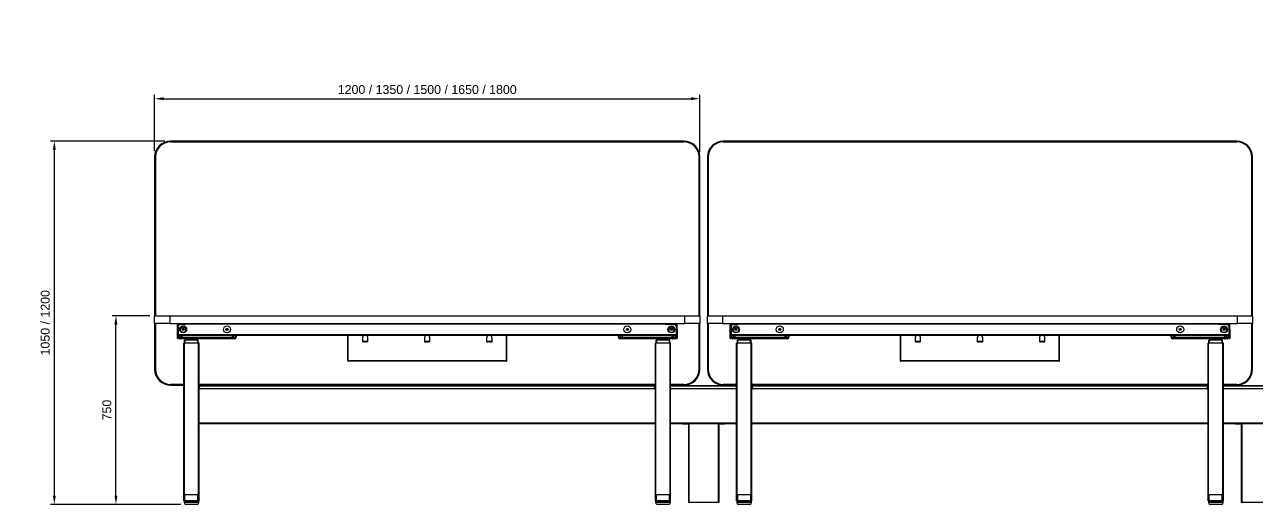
# Model space of a CAD drawing. Header units: millimetres. Extents: x -429 to 16771, y -1239 to 5751.
# Drawn here: x -429 to 3637, y 4166 to 5751 of the extents above; entities that cross this region are included whole.
import ezdxf

# ---------------------------------------------------------------- set-up
doc = ezdxf.new("R2010")
doc.units = ezdxf.units.MM
doc.header["$LTSCALE"] = 100
doc.styles.get("Standard").update_dxf_attribs({"font": 'arial.ttf'})
doc.dimstyles.new('CGJ', dxfattribs={"dimscale": 13, "dimtxt": 2.25, "dimasz": 2.25, "dimexe": 1, "dimexo": 1.25, "dimgap": 1.15, "dimtad": 1, "dimtoh": 1, "dimdec": 1, "dimdsep": 46, "dimtxsty": 'Standard', "dimcen": 0, "dimclrd": 2, "dimclre": 2, "dimclrt": 2, "dimadec": 0, "dimazin": 0, "dimtfac": 1, "dimtdec": 1, "dimtmove": 0, "dimatfit": 0, "dimfxl": 1, "dimtolj": 1, "dimtzin": 0, "dimlwe": -1, "dimarcsym": 2})

# ---------------------------------------------------------------- blocks, each defined once
blk = doc.blocks.new('*D62')
at = {"color": 2, "transparency": 16777216}
for p, q in [((0, 5332.7), (0, 5519.5)), ((1800, 5330.2), (1800, 5519.5))]:
    blk.add_line(p, q, dxfattribs=at)
at = {"color": 2, "lineweight": -2, "transparency": 16777216}
blk.add_line((29.2, 5506.5), (1770.7, 5506.5), dxfattribs=at)
at = {"color": 2, "transparency": 16777216}
for points in [[(29.2, 5511.4), (29.2, 5501.7), (0, 5506.5)], [(1770.7, 5511.4), (1770.7, 5501.7), (1800, 5506.5)]]:
    blk.add_solid(points, dxfattribs=at)
at = {"layer": 'Defpoints', "color": 0, "transparency": 16777216}
for p in [(1800, 5506.5), (0, 5316.5), (1800, 5314)]:
    blk.add_point(p, dxfattribs=at)
at = {"color": 2, "transparency": 16777216, "insert": (900, 5536.6), "char_height": 29.25, "attachment_point": 5}
blk.add_mtext('\\A1;1200 / 1350 / 1500 / 1650 / 1800', dxfattribs=at)
blk = doc.blocks.new('*D64')
at = {"color": 2, "transparency": 16777216}
for p, q in [((-16.3, 4789.5), (-140.8, 4789.5)), ((86.7, 4166.5), (-140.8, 4166.5))]:
    blk.add_line(p, q, dxfattribs=at)
at = {"color": 2, "lineweight": -2, "transparency": 16777216}
blk.add_line((-127.8, 4195.7), (-127.8, 4760.2), dxfattribs=at)
at = {"color": 2, "transparency": 16777216}
for points in [[(-132.7, 4760.2), (-123, 4760.2), (-127.8, 4789.5)], [(-132.7, 4195.7), (-123, 4195.7), (-127.8, 4166.5)]]:
    blk.add_solid(points, dxfattribs=at)
at = {"layer": 'Defpoints', "color": 0, "transparency": 16777216}
for p in [(-127.8, 4789.5), (0, 4789.5), (103, 4166.5)]:
    blk.add_point(p, dxfattribs=at)
at = {"color": 2, "transparency": 16777216, "insert": (-157.7, 4478), "char_height": 29.25, "attachment_point": 5, "rotation": 90}
blk.add_mtext('\\A1;750', dxfattribs=at)
blk = doc.blocks.new('*D67')
at = {"color": 2, "transparency": 16777216}
for p, q in [((33.7, 5366.5), (-344.2, 5366.5)), ((86.7, 4166.5), (-344.2, 4166.5))]:
    blk.add_line(p, q, dxfattribs=at)
at = {"color": 2, "lineweight": -2, "transparency": 16777216}
blk.add_line((-331.2, 4195.7), (-331.2, 5337.2), dxfattribs=at)
at = {"color": 2, "transparency": 16777216}
for points in [[(-336.1, 5337.2), (-326.3, 5337.2), (-331.2, 5366.5)], [(-336.1, 4195.7), (-326.3, 4195.7), (-331.2, 4166.5)]]:
    blk.add_solid(points, dxfattribs=at)
at = {"layer": 'Defpoints', "color": 0, "transparency": 16777216}
for p in [(-331.2, 5366.5), (50, 5366.5), (103, 4166.5)]:
    blk.add_point(p, dxfattribs=at)
at = {"color": 2, "transparency": 16777216, "insert": (-361.3, 4766.5), "char_height": 29.25, "attachment_point": 5, "rotation": 90}
blk.add_mtext('\\A1;1050 / 1200', dxfattribs=at)

msp = doc.modelspace()

# ---------------------------------------------------------------- linework, layer by layer
at = {"color": 7, "linetype": 'Continuous', "lineweight": -3}
for p, q in [((900, 5366.49), (52.5, 5366.49)), ((52.5, 5366.49), (52.5, 5365.42)), ((52.5, 5365.42), (52.5, 5364.99)), ((52.5, 5365.42), (900, 5365.42)), ((52.5, 5364.99), (52.5, 5364.69)), ((52.5, 5364.99), (900, 5364.99)), ((52.5, 5364.69), (900, 5364.69)), ((52.5, 5364.69), (52.5, 5364.49)), ((52.5, 5364.49), (900, 5364.49)), ((52.5, 5364.49), (52.5, 5364.34)), ((52.5, 5364.34), (900, 5364.34)), ((52.5, 5364.34), (52.5, 5363.99)), ((1747.5, 5363.99), (52.5, 5363.99)), ((1747.5, 5366.49), (900, 5366.49)), ((900, 5366.49), (900, 5365.42)), ((900, 5365.42), (900, 5364.99)), ((900, 5365.42), (1747.5, 5365.42)), ((900, 5364.99), (900, 5364.69)), ((900, 5364.99), (1747.5, 5364.99)), ((900, 5364.69), (1747.5, 5364.69)), ((900, 5364.69), (900, 5364.49)), ((900, 5364.49), (1747.5, 5364.49)), ((900, 5364.49), (900, 5364.34)), ((900, 5364.34), (1747.5, 5364.34)), ((900, 5364.34), (900, 5363.99)), ((1747.5, 5366.49), (1747.5, 5365.42)), ((1747.5, 5365.42), (1747.5, 5364.99)), ((1747.5, 5364.99), (1747.5, 5364.69)), ((1747.5, 5364.69), (1747.5, 5364.49)), ((1747.5, 5364.49), (1747.5, 5364.34)), ((1747.5, 5364.34), (1747.5, 5363.99)), ((2725, 5366.49), (1877.5, 5366.49)), ((1877.5, 5366.49), (1877.5, 5365.42)), ((1877.5, 5365.42), (1877.5, 5364.99)), ((1877.5, 5365.42), (2725, 5365.42)), ((1877.5, 5364.99), (1877.5, 5364.69)), ((1877.5, 5364.99), (2725, 5364.99)), ((1877.5, 5364.69), (2725, 5364.69)), ((1877.5, 5364.69), (1877.5, 5364.49)), ((1877.5, 5364.49), (2725, 5364.49)), ((1877.5, 5364.49), (1877.5, 5364.34)), ((1877.5, 5364.34), (2725, 5364.34)), ((1877.5, 5364.34), (1877.5, 5363.99)), ((3572.5, 5363.99), (1877.5, 5363.99)), ((3572.5, 5366.49), (2725, 5366.49)), ((2725, 5366.49), (2725, 5365.42)), ((2725, 5365.42), (2725, 5364.99)), ((2725, 5365.42), (3572.5, 5365.42)), ((2725, 5364.99), (2725, 5364.69)), ((2725, 5364.99), (3572.5, 5364.99)), ((2725, 5364.69), (3572.5, 5364.69)), ((2725, 5364.69), (2725, 5364.49)), ((2725, 5364.49), (3572.5, 5364.49)), ((2725, 5364.49), (2725, 5364.34)), ((2725, 5364.34), (3572.5, 5364.34)), ((2725, 5364.34), (2725, 5363.99)), ((3572.5, 5366.49), (3572.5, 5365.42)), ((3572.5, 5365.42), (3572.5, 5364.99)), ((3572.5, 5364.99), (3572.5, 5364.69)), ((3572.5, 5364.69), (3572.5, 5364.49)), ((3572.5, 5364.49), (3572.5, 5364.34)), ((3572.5, 5364.34), (3572.5, 5363.99)), ((0, 5313.99), (0, 4789.49)), ((0, 5313.99), (1.07, 5313.99)), ((1.07, 5313.99), (1.5, 5313.99)), ((1.07, 4789.49), (1.07, 5313.99)), ((1.5, 5313.99), (1.8, 5313.99)), ((1.5, 4789.49), (1.5, 5313.99)), ((1.8, 5313.99), (2, 5313.99)), ((1.8, 4789.49), (1.8, 5313.99)), ((2, 4789.49), (2, 5313.99)), ((2, 5313.99), (2.15, 5313.99)), ((2.15, 4789.49), (2.15, 5313.99)), ((2.15, 5313.99), (2.5, 5313.99)), ((2.5, 5313.99), (2.5, 4789.49)), ((1797.5, 4789.49), (1797.5, 5313.99)), ((1797.85, 5313.99), (1797.5, 5313.99)), ((1798, 5313.99), (1797.85, 5313.99)), ((1797.85, 5313.99), (1797.85, 4789.49)), ((1798, 5313.99), (1798, 4789.49)), ((1798.2, 5313.99), (1798, 5313.99)), ((1798.5, 5313.99), (1798.2, 5313.99)), ((1798.2, 5313.99), (1798.2, 4789.49)), ((1798.92, 5313.99), (1798.5, 5313.99)), ((1798.5, 5313.99), (1798.5, 4789.49)), ((1798.92, 5313.99), (1798.92, 4789.49)), ((1800, 5313.99), (1798.92, 5313.99)), ((1800, 4789.49), (1800, 5313.99)), ((1825, 5313.99), (1825, 4789.49)), ((1825, 5313.99), (1826.07, 5313.99)), ((1826.07, 5313.99), (1826.5, 5313.99)), ((1826.07, 4789.49), (1826.07, 5313.99)), ((1826.5, 5313.99), (1826.8, 5313.99)), ((1826.5, 4789.49), (1826.5, 5313.99)), ((1826.8, 5313.99), (1827, 5313.99)), ((1826.8, 4789.49), (1826.8, 5313.99)), ((1827, 4789.49), (1827, 5313.99)), ((1827, 5313.99), (1827.15, 5313.99)), ((1827.15, 4789.49), (1827.15, 5313.99)), ((1827.15, 5313.99), (1827.5, 5313.99)), ((1827.5, 5313.99), (1827.5, 4789.49)), ((3622.5, 4789.49), (3622.5, 5313.99)), ((3622.85, 5313.99), (3622.5, 5313.99)), ((3622.85, 5313.99), (3622.85, 4789.49)), ((3623, 5313.99), (3622.85, 5313.99)), ((3623, 5313.99), (3623, 4789.49)), ((3623.2, 5313.99), (3623, 5313.99)), ((3623.5, 5313.99), (3623.2, 5313.99)), ((3623.2, 5313.99), (3623.2, 4789.49)), ((3623.92, 5313.99), (3623.5, 5313.99)), ((3623.5, 5313.99), (3623.5, 4789.49)), ((3623.92, 5313.99), (3623.92, 4789.49)), ((3625, 5313.99), (3623.92, 5313.99)), ((3625, 4789.49), (3625, 5313.99)), ((0, 4764.49), (0, 4789.49)), ((0, 4789.49), (50, 4789.49)), ((0, 4764.49), (0, 4612.99)), ((50, 4764.49), (0, 4764.49)), ((1.07, 4612.99), (1.07, 4764.49)), ((1.5, 4612.99), (1.5, 4764.49)), ((1.8, 4612.99), (1.8, 4764.49)), ((2, 4612.99), (2, 4764.49)), ((2.15, 4612.99), (2.15, 4764.49)), ((2.5, 4764.49), (2.5, 4612.99)), ((50, 4789.49), (50, 4764.49)), ((50, 4789.49), (1750, 4789.49)), ((50, 4764.49), (1750, 4764.49)), ((77.5, 4759.49), (75, 4759.49)), ((75, 4745.4), (75, 4759.49)), ((77.5, 4745.4), (77.5, 4759.49)), ((80.5, 4758.99), (77.5, 4758.99)), ((83, 4761.49), (78, 4756.49)), ((79, 4758.99), (79, 4761.49)), ((79, 4761.49), (80.46, 4761.49)), ((80, 4764.49), (80, 4761.99)), ((80, 4761.99), (103, 4761.99)), ((80.46, 4761.49), (83, 4761.49)), ((80.46, 4761.49), (80.46, 4758.99)), ((113, 4761.49), (83, 4761.49)), ((103, 4761.99), (103, 4764.49)), ((113, 4761.99), (103, 4761.99)), ((113, 4764.49), (113, 4761.99)), ((1687, 4761.99), (113, 4761.99)), ((113, 4761.99), (113, 4761.49)), ((1687, 4761.99), (1687, 4764.49)), ((1697, 4761.99), (1687, 4761.99)), ((1687, 4761.99), (1687, 4761.49)), ((1687, 4761.49), (1717, 4761.49)), ((1697, 4764.49), (1697, 4761.99)), ((1720, 4761.99), (1697, 4761.99)), ((1722, 4756.49), (1717, 4761.49)), ((1717, 4761.49), (1719.53, 4761.49)), ((1719.5, 4758.99), (1722.5, 4758.99)), ((1719.53, 4761.49), (1721, 4761.49)), ((1719.53, 4758.99), (1719.53, 4761.49)), ((1720, 4761.99), (1720, 4764.49)), ((1721, 4761.49), (1721, 4758.99)), ((1725, 4759.49), (1722.5, 4759.49)), ((1722.5, 4745.4), (1722.5, 4759.49)), ((1725, 4745.4), (1725, 4759.49)), ((1750, 4764.49), (1750, 4789.49)), ((1750, 4789.49), (1800, 4789.49)), ((1800, 4764.49), (1750, 4764.49)), ((1797.5, 4612.99), (1797.5, 4764.49)), ((1797.85, 4764.49), (1797.85, 4612.99)), ((1798, 4764.49), (1798, 4612.99)), ((1798.2, 4764.49), (1798.2, 4612.99)), ((1798.5, 4764.49), (1798.5, 4612.99)), ((1798.92, 4764.49), (1798.92, 4612.99)), ((1800, 4789.49), (1800, 4764.49)), ((1800, 4612.99), (1800, 4764.49)), ((1825, 4764.49), (1825, 4789.49)), ((1825, 4789.49), (1875, 4789.49)), ((1825, 4764.49), (1825, 4612.99)), ((1875, 4764.49), (1825, 4764.49)), ((1826.07, 4612.99), (1826.07, 4764.49)), ((1826.5, 4612.99), (1826.5, 4764.49)), ((1826.8, 4612.99), (1826.8, 4764.49)), ((1827, 4612.99), (1827, 4764.49)), ((1827.15, 4612.99), (1827.15, 4764.49)), ((1827.5, 4764.49), (1827.5, 4612.99)), ((1875, 4789.49), (1875, 4764.49)), ((1875, 4789.49), (3575, 4789.49)), ((1875, 4764.49), (3575, 4764.49)), ((1902.5, 4759.49), (1900, 4759.49)), ((1900, 4745.4), (1900, 4759.49)), ((1902.5, 4745.4), (1902.5, 4759.49)), ((1905.5, 4758.99), (1902.5, 4758.99)), ((1908, 4761.49), (1903, 4756.49)), ((1904, 4758.99), (1904, 4761.49)), ((1904, 4761.49), (1905.46, 4761.49)), ((1905, 4764.49), (1905, 4761.99)), ((1905, 4761.99), (1928, 4761.99)), ((1905.46, 4761.49), (1908, 4761.49)), ((1905.46, 4761.49), (1905.46, 4758.99)), ((1938, 4761.49), (1908, 4761.49)), ((1928, 4761.99), (1928, 4764.49)), ((1938, 4761.99), (1928, 4761.99)), ((1938, 4764.49), (1938, 4761.99)), ((1938, 4761.99), (1938, 4761.49)), ((3512, 4761.99), (1938, 4761.99)), ((3512, 4761.99), (3512, 4764.49)), ((3522, 4761.99), (3512, 4761.99)), ((3512, 4761.99), (3512, 4761.49)), ((3512, 4761.49), (3542, 4761.49)), ((3522, 4764.49), (3522, 4761.99)), ((3545, 4761.99), (3522, 4761.99)), ((3547, 4756.49), (3542, 4761.49)), ((3542, 4761.49), (3544.53, 4761.49)), ((3544.5, 4758.99), (3547.5, 4758.99)), ((3544.53, 4761.49), (3546, 4761.49)), ((3544.53, 4758.99), (3544.53, 4761.49)), ((3545, 4761.99), (3545, 4764.49)), ((3546, 4761.49), (3546, 4758.99)), ((3550, 4759.49), (3547.5, 4759.49)), ((3547.5, 4745.4), (3547.5, 4759.49)), ((3550, 4745.4), (3550, 4759.49)), ((3575, 4764.49), (3575, 4789.49)), ((3575, 4789.49), (3625, 4789.49)), ((3625, 4764.49), (3575, 4764.49)), ((3622.5, 4612.99), (3622.5, 4764.49)), ((3622.85, 4764.49), (3622.85, 4612.99)), ((3623, 4764.49), (3623, 4612.99)), ((3623.2, 4764.49), (3623.2, 4612.99)), ((3623.5, 4764.49), (3623.5, 4612.99)), ((3623.92, 4764.49), (3623.92, 4612.99)), ((3625, 4789.49), (3625, 4764.49)), ((3625, 4612.99), (3625, 4764.49)), ((75, 4745.4), (77.5, 4745.4)), ((75, 4735.47), (75, 4745.4)), ((77.5, 4735.47), (75, 4735.47)), ((75, 4714.56), (75, 4735.47)), ((78, 4754.99), (77.5, 4754.99)), ((77.5, 4745.4), (77.5, 4735.47)), ((77.5, 4735.47), (77.5, 4714.56)), ((78, 4730.99), (77.5, 4730.99)), ((78, 4726.99), (77.5, 4726.99)), ((78, 4756.49), (78, 4726.99)), ((1722, 4726.99), (78, 4726.99)), ((78, 4726.99), (78, 4724.49)), ((1722, 4724.49), (78, 4724.49)), ((79, 4718.49), (79, 4724.49)), ((79, 4718.49), (80.46, 4718.49)), ((80.46, 4724.49), (80.46, 4718.49)), ((80.46, 4718.49), (87.53, 4718.49)), ((87.53, 4718.49), (87.53, 4724.49)), ((87.53, 4718.49), (91.07, 4718.49)), ((98.69, 4754.99), (89.31, 4754.99)), ((91.07, 4746.41), (91.07, 4742.58)), ((91.07, 4724.49), (91.07, 4718.49)), ((91.07, 4718.49), (256.93, 4718.49)), ((91.07, 4718.49), (91.07, 4713.49)), ((256.93, 4718.49), (256.93, 4724.49)), ((256.93, 4718.49), (260.46, 4718.49)), ((256.93, 4718.49), (256.93, 4713.49)), ((260.46, 4724.49), (260.46, 4718.49)), ((260.46, 4718.49), (267.53, 4718.49)), ((267.53, 4718.49), (267.53, 4724.49)), ((267.53, 4718.49), (269, 4718.49)), ((269, 4724.49), (269, 4718.49)), ((637.5, 4641.09), (637.5, 4724.49)), ((638.3, 4641.09), (638.3, 4724.49)), ((638.5, 4641.09), (638.5, 4724.49)), ((1161.5, 4641.09), (1161.5, 4724.49)), ((1161.7, 4641.09), (1161.7, 4724.49)), ((1162.5, 4641.09), (1162.5, 4724.49)), ((1531, 4718.49), (1531, 4724.49)), ((1531, 4718.49), (1532.46, 4718.49)), ((1532.46, 4724.49), (1532.46, 4718.49)), ((1532.46, 4718.49), (1539.53, 4718.49)), ((1539.53, 4718.49), (1539.53, 4724.49)), ((1539.53, 4718.49), (1543.07, 4718.49)), ((1543.07, 4724.49), (1543.07, 4718.49)), ((1543.07, 4713.49), (1543.07, 4718.49)), ((1543.07, 4718.49), (1708.93, 4718.49)), ((1701.31, 4754.99), (1710.69, 4754.99)), ((1708.93, 4742.58), (1708.93, 4746.41)), ((1708.93, 4718.49), (1708.93, 4724.49)), ((1708.93, 4718.49), (1712.46, 4718.49)), ((1708.93, 4713.49), (1708.93, 4718.49)), ((1712.46, 4724.49), (1712.46, 4718.49)), ((1712.46, 4718.49), (1719.53, 4718.49)), ((1719.53, 4718.49), (1719.53, 4724.49)), ((1719.53, 4718.49), (1721, 4718.49)), ((1721, 4724.49), (1721, 4718.49)), ((1722, 4756.49), (1722, 4726.99)), ((1722, 4754.99), (1722.5, 4754.99)), ((1722, 4730.99), (1722.5, 4730.99)), ((1722, 4726.99), (1722.5, 4726.99)), ((1722, 4726.99), (1722, 4724.49)), ((1722.5, 4745.4), (1725, 4745.4)), ((1722.5, 4735.47), (1722.5, 4745.4)), ((1725, 4735.47), (1722.5, 4735.47)), ((1722.5, 4714.56), (1722.5, 4735.47)), ((1725, 4745.4), (1725, 4735.47)), ((1725, 4735.47), (1725, 4714.56)), ((1900, 4745.4), (1902.5, 4745.4)), ((1900, 4735.47), (1900, 4745.4)), ((1902.5, 4735.47), (1900, 4735.47)), ((1900, 4714.56), (1900, 4735.47)), ((1903, 4754.99), (1902.5, 4754.99)), ((1902.5, 4745.4), (1902.5, 4735.47)), ((1902.5, 4735.47), (1902.5, 4714.56)), ((1903, 4730.99), (1902.5, 4730.99)), ((1903, 4726.99), (1902.5, 4726.99)), ((1903, 4756.49), (1903, 4726.99)), ((3547, 4726.99), (1903, 4726.99)), ((1903, 4726.99), (1903, 4724.49)), ((3547, 4724.49), (1903, 4724.49)), ((1904, 4718.49), (1904, 4724.49)), ((1904, 4718.49), (1905.46, 4718.49)), ((1905.46, 4724.49), (1905.46, 4718.49)), ((1905.46, 4718.49), (1912.53, 4718.49)), ((1912.53, 4718.49), (1912.53, 4724.49)), ((1912.53, 4718.49), (1916.07, 4718.49)), ((1923.69, 4754.99), (1914.31, 4754.99)), ((1916.07, 4746.41), (1916.07, 4742.58)), ((1916.07, 4724.49), (1916.07, 4718.49)), ((1916.07, 4718.49), (2081.93, 4718.49)), ((1916.07, 4718.49), (1916.07, 4713.49)), ((2081.93, 4718.49), (2081.93, 4724.49)), ((2081.93, 4718.49), (2085.46, 4718.49)), ((2081.93, 4718.49), (2081.93, 4713.49)), ((2085.46, 4724.49), (2085.46, 4718.49)), ((2085.46, 4718.49), (2092.53, 4718.49)), ((2092.53, 4718.49), (2092.53, 4724.49)), ((2092.53, 4718.49), (2094, 4718.49)), ((2094, 4724.49), (2094, 4718.49)), ((2462.5, 4641.09), (2462.5, 4724.49)), ((2463.3, 4641.09), (2463.3, 4724.49)), ((2463.5, 4641.09), (2463.5, 4724.49)), ((2986.5, 4641.09), (2986.5, 4724.49)), ((2986.7, 4641.09), (2986.7, 4724.49)), ((2987.5, 4641.09), (2987.5, 4724.49)), ((3356, 4718.49), (3356, 4724.49)), ((3356, 4718.49), (3357.46, 4718.49)), ((3357.46, 4724.49), (3357.46, 4718.49)), ((3357.46, 4718.49), (3364.53, 4718.49)), ((3364.53, 4718.49), (3364.53, 4724.49)), ((3364.53, 4718.49), (3368.07, 4718.49)), ((3368.07, 4724.49), (3368.07, 4718.49)), ((3368.07, 4713.49), (3368.07, 4718.49)), ((3368.07, 4718.49), (3533.93, 4718.49)), ((3526.31, 4754.99), (3535.69, 4754.99)), ((3533.93, 4742.58), (3533.93, 4746.41)), ((3533.93, 4718.49), (3533.93, 4724.49)), ((3533.93, 4718.49), (3537.46, 4718.49)), ((3533.93, 4713.49), (3533.93, 4718.49)), ((3537.46, 4724.49), (3537.46, 4718.49)), ((3537.46, 4718.49), (3544.53, 4718.49)), ((3544.53, 4718.49), (3544.53, 4724.49)), ((3544.53, 4718.49), (3546, 4718.49)), ((3546, 4724.49), (3546, 4718.49)), ((3547, 4756.49), (3547, 4726.99)), ((3547, 4754.99), (3547.5, 4754.99)), ((3547, 4730.99), (3547.5, 4730.99)), ((3547, 4726.99), (3547.5, 4726.99)), ((3547, 4726.99), (3547, 4724.49)), ((3547.5, 4745.4), (3550, 4745.4)), ((3547.5, 4735.47), (3547.5, 4745.4)), ((3550, 4735.47), (3547.5, 4735.47)), ((3547.5, 4714.56), (3547.5, 4735.47)), ((3550, 4745.4), (3550, 4735.47)), ((3550, 4735.47), (3550, 4714.56)), ((75, 4714.56), (77.5, 4714.56)), ((75, 4714.49), (75, 4714.56)), ((77.5, 4714.49), (75, 4714.49)), ((77.5, 4714.56), (77.5, 4714.49)), ((91.07, 4713.49), (84, 4713.49)), ((256.93, 4713.49), (91.07, 4713.49)), ((96.5, 4198.49), (96.5, 4698.49)), ((98, 4698.49), (96.5, 4698.49)), ((98, 4198.49), (98, 4698.49)), ((145, 4698.49), (98, 4698.49)), ((99, 4698.49), (99, 4708.49)), ((100.5, 4708.49), (99, 4708.49)), ((100.5, 4698.49), (100.5, 4708.49)), ((142.5, 4708.49), (100.5, 4708.49)), ((101.5, 4708.49), (101.5, 4713.49)), ((103, 4708.49), (103, 4713.49)), ((140, 4708.49), (140, 4713.49)), ((141.5, 4708.49), (141.5, 4713.49)), ((142.5, 4698.49), (142.5, 4708.49)), ((144, 4708.49), (142.5, 4708.49)), ((144, 4698.49), (144, 4708.49)), ((145, 4198.49), (145, 4698.49)), ((146.5, 4698.49), (145, 4698.49)), ((146.5, 4198.49), (146.5, 4698.49)), ((264, 4713.49), (256.93, 4713.49)), ((686, 4715.99), (686, 4702.99)), ((686, 4705.59), (704, 4705.59)), ((686, 4704.59), (686.5, 4704.59)), ((686, 4702.99), (686.5, 4702.99)), ((689, 4704.59), (686.5, 4704.59)), ((686.5, 4704.59), (686.5, 4702.99)), ((689, 4702.99), (686.5, 4702.99)), ((689, 4702.99), (689, 4704.59)), ((691, 4704.59), (689, 4704.59)), ((689, 4703.79), (691, 4703.79)), ((689, 4702.99), (691, 4702.99)), ((691, 4704.59), (691, 4702.99)), ((694, 4704.59), (691, 4704.59)), ((694, 4702.99), (691, 4702.99)), ((694, 4702.99), (694, 4704.59)), ((696, 4704.59), (694, 4704.59)), ((694, 4703.79), (696, 4703.79)), ((694, 4702.99), (696, 4702.99)), ((696, 4704.59), (696, 4702.99)), ((699, 4704.59), (696, 4704.59)), ((699, 4702.99), (696, 4702.99)), ((699, 4702.99), (699, 4704.59)), ((701, 4704.59), (699, 4704.59)), ((699, 4703.79), (701, 4703.79)), ((699, 4702.99), (701, 4702.99)), ((703.5, 4704.59), (701, 4704.59)), ((701, 4704.59), (701, 4702.99)), ((703.5, 4702.99), (701, 4702.99)), ((703.5, 4704.59), (704, 4704.59)), ((703.5, 4702.99), (703.5, 4704.59)), ((703.5, 4702.99), (704, 4702.99)), ((704, 4702.99), (704, 4715.99)), ((891, 4715.99), (891, 4702.99)), ((891, 4705.59), (909, 4705.59)), ((891, 4704.59), (891.5, 4704.59)), ((891, 4702.99), (891.5, 4702.99)), ((894, 4704.59), (891.5, 4704.59)), ((891.5, 4704.59), (891.5, 4702.99)), ((894, 4702.99), (891.5, 4702.99)), ((894, 4702.99), (894, 4704.59)), ((896, 4704.59), (894, 4704.59)), ((894, 4703.79), (896, 4703.79)), ((894, 4702.99), (896, 4702.99)), ((896, 4704.59), (896, 4702.99)), ((899, 4704.59), (896, 4704.59)), ((899, 4702.99), (896, 4702.99)), ((899, 4702.99), (899, 4704.59)), ((901, 4704.59), (899, 4704.59)), ((899, 4703.79), (901, 4703.79)), ((899, 4702.99), (901, 4702.99)), ((901, 4704.59), (901, 4702.99)), ((904, 4704.59), (901, 4704.59)), ((904, 4702.99), (901, 4702.99)), ((904, 4702.99), (904, 4704.59)), ((906, 4704.59), (904, 4704.59)), ((904, 4703.79), (906, 4703.79)), ((904, 4702.99), (906, 4702.99)), ((906, 4704.59), (906, 4702.99)), ((908.5, 4704.59), (906, 4704.59)), ((908.5, 4702.99), (906, 4702.99)), ((908.5, 4704.59), (909, 4704.59)), ((908.5, 4702.99), (908.5, 4704.59)), ((908.5, 4702.99), (909, 4702.99)), ((909, 4702.99), (909, 4715.99)), ((1096, 4715.99), (1096, 4702.99)), ((1096, 4705.59), (1114, 4705.59)), ((1096, 4704.59), (1096.5, 4704.59)), ((1096, 4702.99), (1096.5, 4702.99)), ((1099, 4704.59), (1096.5, 4704.59)), ((1096.5, 4704.59), (1096.5, 4702.99)), ((1099, 4702.99), (1096.5, 4702.99)), ((1099, 4702.99), (1099, 4704.59)), ((1101, 4704.59), (1099, 4704.59)), ((1099, 4703.79), (1101, 4703.79)), ((1099, 4702.99), (1101, 4702.99)), ((1101, 4704.59), (1101, 4702.99)), ((1104, 4704.59), (1101, 4704.59)), ((1104, 4702.99), (1101, 4702.99)), ((1104, 4702.99), (1104, 4704.59)), ((1106, 4704.59), (1104, 4704.59)), ((1104, 4703.79), (1106, 4703.79)), ((1104, 4702.99), (1106, 4702.99)), ((1106, 4704.59), (1106, 4702.99)), ((1109, 4704.59), (1106, 4704.59)), ((1109, 4702.99), (1106, 4702.99)), ((1109, 4702.99), (1109, 4704.59)), ((1111, 4704.59), (1109, 4704.59)), ((1109, 4703.79), (1111, 4703.79)), ((1109, 4702.99), (1111, 4702.99)), ((1111, 4704.59), (1111, 4702.99)), ((1113.5, 4704.59), (1111, 4704.59)), ((1113.5, 4702.99), (1111, 4702.99)), ((1113.5, 4704.59), (1114, 4704.59)), ((1113.5, 4702.99), (1113.5, 4704.59)), ((1113.5, 4702.99), (1114, 4702.99)), ((1114, 4702.99), (1114, 4715.99)), ((1543.07, 4713.49), (1536, 4713.49)), ((1708.93, 4713.49), (1543.07, 4713.49)), ((1653.5, 4198.49), (1653.5, 4698.49)), ((1655, 4698.49), (1653.5, 4698.49)), ((1655, 4198.49), (1655, 4698.49)), ((1702, 4698.49), (1655, 4698.49)), ((1656, 4698.49), (1656, 4708.49)), ((1657.5, 4708.49), (1656, 4708.49)), ((1657.5, 4698.49), (1657.5, 4708.49)), ((1699.5, 4708.49), (1657.5, 4708.49)), ((1658.5, 4708.49), (1658.5, 4713.49)), ((1660, 4708.49), (1660, 4713.49)), ((1697, 4708.49), (1697, 4713.49)), ((1698.5, 4708.49), (1698.5, 4713.49)), ((1699.5, 4698.49), (1699.5, 4708.49)), ((1701, 4708.49), (1699.5, 4708.49)), ((1701, 4698.49), (1701, 4708.49)), ((1702, 4198.49), (1702, 4698.49)), ((1703.5, 4698.49), (1702, 4698.49)), ((1703.5, 4198.49), (1703.5, 4698.49)), ((1716, 4713.49), (1708.93, 4713.49)), ((1722.5, 4714.56), (1725, 4714.56)), ((1722.5, 4714.49), (1722.5, 4714.56)), ((1725, 4714.49), (1722.5, 4714.49)), ((1725, 4714.56), (1725, 4714.49)), ((1900, 4714.56), (1902.5, 4714.56)), ((1900, 4714.49), (1900, 4714.56)), ((1902.5, 4714.49), (1900, 4714.49)), ((1902.5, 4714.56), (1902.5, 4714.49)), ((1916.07, 4713.49), (1909, 4713.49)), ((2081.93, 4713.49), (1916.07, 4713.49)), ((1921.5, 4198.49), (1921.5, 4698.49)), ((1923, 4698.49), (1921.5, 4698.49)), ((1923, 4198.49), (1923, 4698.49)), ((1970, 4698.49), (1923, 4698.49)), ((1924, 4698.49), (1924, 4708.49)), ((1925.5, 4708.49), (1924, 4708.49)), ((1925.5, 4698.49), (1925.5, 4708.49)), ((1967.5, 4708.49), (1925.5, 4708.49)), ((1926.5, 4708.49), (1926.5, 4713.49)), ((1928, 4708.49), (1928, 4713.49)), ((1965, 4708.49), (1965, 4713.49)), ((1966.5, 4708.49), (1966.5, 4713.49)), ((1967.5, 4698.49), (1967.5, 4708.49)), ((1969, 4708.49), (1967.5, 4708.49)), ((1969, 4698.49), (1969, 4708.49)), ((1970, 4198.49), (1970, 4698.49)), ((1971.5, 4698.49), (1970, 4698.49)), ((1971.5, 4198.49), (1971.5, 4698.49)), ((2089, 4713.49), (2081.93, 4713.49)), ((2511, 4715.99), (2511, 4702.99)), ((2511, 4705.59), (2529, 4705.59)), ((2511, 4704.59), (2511.5, 4704.59)), ((2511, 4702.99), (2511.5, 4702.99)), ((2514, 4704.59), (2511.5, 4704.59)), ((2511.5, 4704.59), (2511.5, 4702.99)), ((2514, 4702.99), (2511.5, 4702.99)), ((2514, 4702.99), (2514, 4704.59)), ((2516, 4704.59), (2514, 4704.59)), ((2514, 4703.79), (2516, 4703.79)), ((2514, 4702.99), (2516, 4702.99)), ((2516, 4704.59), (2516, 4702.99)), ((2519, 4704.59), (2516, 4704.59)), ((2519, 4702.99), (2516, 4702.99)), ((2519, 4702.99), (2519, 4704.59)), ((2521, 4704.59), (2519, 4704.59)), ((2519, 4703.79), (2521, 4703.79)), ((2519, 4702.99), (2521, 4702.99)), ((2524, 4704.59), (2521, 4704.59)), ((2521, 4704.59), (2521, 4702.99)), ((2524, 4702.99), (2521, 4702.99)), ((2524, 4702.99), (2524, 4704.59)), ((2526, 4704.59), (2524, 4704.59)), ((2524, 4703.79), (2526, 4703.79)), ((2524, 4702.99), (2526, 4702.99)), ((2526, 4704.59), (2526, 4702.99)), ((2528.5, 4704.59), (2526, 4704.59)), ((2528.5, 4702.99), (2526, 4702.99)), ((2528.5, 4704.59), (2529, 4704.59)), ((2528.5, 4702.99), (2528.5, 4704.59)), ((2528.5, 4702.99), (2529, 4702.99)), ((2529, 4702.99), (2529, 4715.99)), ((2716, 4715.99), (2716, 4702.99)), ((2716, 4705.59), (2734, 4705.59)), ((2716, 4704.59), (2716.5, 4704.59)), ((2716, 4702.99), (2716.5, 4702.99)), ((2719, 4704.59), (2716.5, 4704.59)), ((2716.5, 4704.59), (2716.5, 4702.99)), ((2719, 4702.99), (2716.5, 4702.99)), ((2719, 4702.99), (2719, 4704.59)), ((2721, 4704.59), (2719, 4704.59)), ((2719, 4703.79), (2721, 4703.79)), ((2719, 4702.99), (2721, 4702.99)), ((2724, 4704.59), (2721, 4704.59)), ((2721, 4704.59), (2721, 4702.99)), ((2724, 4702.99), (2721, 4702.99)), ((2724, 4702.99), (2724, 4704.59)), ((2726, 4704.59), (2724, 4704.59)), ((2724, 4703.79), (2726, 4703.79)), ((2724, 4702.99), (2726, 4702.99)), ((2726, 4704.59), (2726, 4702.99)), ((2729, 4704.59), (2726, 4704.59)), ((2729, 4702.99), (2726, 4702.99)), ((2729, 4702.99), (2729, 4704.59)), ((2731, 4704.59), (2729, 4704.59)), ((2729, 4703.79), (2731, 4703.79)), ((2729, 4702.99), (2731, 4702.99)), ((2731, 4704.59), (2731, 4702.99)), ((2733.5, 4704.59), (2731, 4704.59)), ((2733.5, 4702.99), (2731, 4702.99)), ((2733.5, 4704.59), (2734, 4704.59)), ((2733.5, 4702.99), (2733.5, 4704.59)), ((2733.5, 4702.99), (2734, 4702.99)), ((2734, 4702.99), (2734, 4715.99)), ((2921, 4715.99), (2921, 4702.99)), ((2921, 4705.59), (2939, 4705.59)), ((2921, 4704.59), (2921.5, 4704.59)), ((2921, 4702.99), (2921.5, 4702.99)), ((2924, 4704.59), (2921.5, 4704.59)), ((2921.5, 4704.59), (2921.5, 4702.99)), ((2924, 4702.99), (2921.5, 4702.99)), ((2924, 4702.99), (2924, 4704.59)), ((2926, 4704.59), (2924, 4704.59)), ((2924, 4703.79), (2926, 4703.79)), ((2924, 4702.99), (2926, 4702.99)), ((2929, 4704.59), (2926, 4704.59)), ((2926, 4704.59), (2926, 4702.99)), ((2929, 4702.99), (2926, 4702.99)), ((2929, 4702.99), (2929, 4704.59)), ((2931, 4704.59), (2929, 4704.59)), ((2929, 4703.79), (2931, 4703.79)), ((2929, 4702.99), (2931, 4702.99)), ((2931, 4704.59), (2931, 4702.99)), ((2934, 4704.59), (2931, 4704.59)), ((2934, 4702.99), (2931, 4702.99)), ((2934, 4702.99), (2934, 4704.59)), ((2936, 4704.59), (2934, 4704.59)), ((2934, 4703.79), (2936, 4703.79)), ((2934, 4702.99), (2936, 4702.99)), ((2938.5, 4704.59), (2936, 4704.59)), ((2936, 4704.59), (2936, 4702.99)), ((2938.5, 4702.99), (2936, 4702.99)), ((2938.5, 4704.59), (2939, 4704.59)), ((2938.5, 4702.99), (2938.5, 4704.59)), ((2938.5, 4702.99), (2939, 4702.99)), ((2939, 4702.99), (2939, 4715.99)), ((3368.07, 4713.49), (3361, 4713.49)), ((3533.93, 4713.49), (3368.07, 4713.49)), ((3478.5, 4198.49), (3478.5, 4698.49)), ((3480, 4698.49), (3478.5, 4698.49)), ((3480, 4198.49), (3480, 4698.49)), ((3527, 4698.49), (3480, 4698.49)), ((3481, 4698.49), (3481, 4708.49)), ((3482.5, 4708.49), (3481, 4708.49)), ((3482.5, 4698.49), (3482.5, 4708.49)), ((3524.5, 4708.49), (3482.5, 4708.49)), ((3483.5, 4708.49), (3483.5, 4713.49)), ((3485, 4708.49), (3485, 4713.49)), ((3522, 4708.49), (3522, 4713.49)), ((3523.5, 4708.49), (3523.5, 4713.49)), ((3524.5, 4698.49), (3524.5, 4708.49)), ((3526, 4708.49), (3524.5, 4708.49)), ((3526, 4698.49), (3526, 4708.49)), ((3527, 4198.49), (3527, 4698.49)), ((3528.5, 4698.49), (3527, 4698.49)), ((3528.5, 4198.49), (3528.5, 4698.49)), ((3541, 4713.49), (3533.93, 4713.49)), ((3547.5, 4714.56), (3550, 4714.56)), ((3547.5, 4714.49), (3547.5, 4714.56)), ((3550, 4714.49), (3547.5, 4714.49)), ((3550, 4714.56), (3550, 4714.49)), ((637.5, 4641.09), (638.3, 4641.09)), ((639.1, 4641.09), (638.5, 4641.09)), ((639.1, 4641.09), (639.1, 4639.49)), ((1160.9, 4641.09), (639.1, 4641.09)), ((1160.9, 4639.49), (639.1, 4639.49)), ((1160.9, 4639.49), (1160.9, 4641.09)), ((1161.5, 4641.09), (1160.9, 4641.09)), ((1162.5, 4641.09), (1161.7, 4641.09)), ((2462.5, 4641.09), (2463.3, 4641.09)), ((2464.1, 4641.09), (2463.5, 4641.09)), ((2985.9, 4641.09), (2464.1, 4641.09)), ((2464.1, 4641.09), (2464.1, 4639.49)), ((2985.9, 4639.49), (2464.1, 4639.49)), ((2985.9, 4639.49), (2985.9, 4641.09)), ((2986.5, 4641.09), (2985.9, 4641.09)), ((2987.5, 4641.09), (2986.7, 4641.09)), ((0, 4612.99), (1.07, 4612.99)), ((1.07, 4612.99), (1.5, 4612.99)), ((1.5, 4612.99), (1.8, 4612.99)), ((1.8, 4612.99), (2, 4612.99)), ((2, 4612.99), (2.15, 4612.99)), ((2.15, 4612.99), (2.5, 4612.99)), ((1797.85, 4612.99), (1797.5, 4612.99)), ((1798, 4612.99), (1797.85, 4612.99)), ((1798.2, 4612.99), (1798, 4612.99)), ((1798.5, 4612.99), (1798.2, 4612.99)), ((1798.92, 4612.99), (1798.5, 4612.99)), ((1800, 4612.99), (1798.92, 4612.99)), ((1825, 4612.99), (1826.07, 4612.99)), ((1826.07, 4612.99), (1826.5, 4612.99)), ((1826.5, 4612.99), (1826.8, 4612.99)), ((1826.8, 4612.99), (1827, 4612.99)), ((1827, 4612.99), (1827.15, 4612.99)), ((1827.15, 4612.99), (1827.5, 4612.99)), ((3622.85, 4612.99), (3622.5, 4612.99)), ((3623, 4612.99), (3622.85, 4612.99)), ((3623.2, 4612.99), (3623, 4612.99)), ((3623.5, 4612.99), (3623.2, 4612.99)), ((3623.92, 4612.99), (3623.5, 4612.99)), ((3625, 4612.99), (3623.92, 4612.99)), ((52.5, 4562.99), (96.5, 4562.99)), ((52.5, 4562.64), (52.5, 4562.99)), ((96.5, 4562.64), (52.5, 4562.64)), ((52.5, 4562.49), (52.5, 4562.64)), ((96.5, 4562.49), (52.5, 4562.49)), ((52.5, 4562.29), (52.5, 4562.49)), ((52.5, 4561.99), (52.5, 4562.29)), ((96.5, 4562.29), (52.5, 4562.29)), ((52.5, 4561.57), (52.5, 4561.99)), ((96.5, 4561.99), (52.5, 4561.99)), ((96.5, 4561.57), (52.5, 4561.57)), ((52.5, 4560.49), (52.5, 4561.57)), ((52.5, 4560.49), (96.5, 4560.49)), ((146.5, 4562.99), (1653.5, 4562.99)), ((1653.5, 4562.64), (146.5, 4562.64)), ((1653.5, 4562.49), (146.5, 4562.49)), ((1653.5, 4562.29), (146.5, 4562.29)), ((1653.5, 4561.99), (146.5, 4561.99)), ((1653.5, 4561.57), (146.5, 4561.57)), ((146.5, 4560.49), (1653.5, 4560.49)), ((148.5, 4557.49), (146.5, 4557.49)), ((148.5, 4555.49), (146.5, 4555.49)), ((1651.5, 4558.49), (148.5, 4558.49)), ((148.5, 4556.49), (148.5, 4558.49)), ((148.5, 4551.49), (148.5, 4556.49)), ((1651.5, 4556.49), (148.5, 4556.49)), ((1651.5, 4556.49), (1651.5, 4558.49)), ((1653.5, 4557.49), (1651.5, 4557.49)), ((1651.5, 4551.49), (1651.5, 4556.49)), ((1653.5, 4555.49), (1651.5, 4555.49)), ((1703.5, 4562.99), (1747.5, 4562.99)), ((1747.5, 4562.64), (1703.5, 4562.64)), ((1747.5, 4562.49), (1703.5, 4562.49)), ((1747.5, 4562.29), (1703.5, 4562.29)), ((1747.5, 4561.99), (1703.5, 4561.99)), ((1747.5, 4561.57), (1703.5, 4561.57)), ((1703.5, 4560.49), (1747.5, 4560.49)), ((1921.5, 4558.49), (1703.5, 4558.49)), ((1921.5, 4556.49), (1703.5, 4556.49)), ((1747.5, 4562.64), (1747.5, 4562.99)), ((1747.5, 4562.49), (1747.5, 4562.64)), ((1747.5, 4562.29), (1747.5, 4562.49)), ((1747.5, 4561.99), (1747.5, 4562.29)), ((1747.5, 4561.57), (1747.5, 4561.99)), ((1747.5, 4560.49), (1747.5, 4561.57)), ((1877.5, 4562.99), (1921.5, 4562.99)), ((1877.5, 4562.64), (1877.5, 4562.99)), ((1877.5, 4562.49), (1877.5, 4562.64)), ((1921.5, 4562.64), (1877.5, 4562.64)), ((1921.5, 4562.49), (1877.5, 4562.49)), ((1877.5, 4562.29), (1877.5, 4562.49)), ((1877.5, 4561.99), (1877.5, 4562.29)), ((1921.5, 4562.29), (1877.5, 4562.29)), ((1877.5, 4561.57), (1877.5, 4561.99)), ((1921.5, 4561.99), (1877.5, 4561.99)), ((1921.5, 4561.57), (1877.5, 4561.57)), ((1877.5, 4560.49), (1877.5, 4561.57)), ((1877.5, 4560.49), (1921.5, 4560.49)), ((1971.5, 4562.99), (3478.5, 4562.99)), ((3478.5, 4562.64), (1971.5, 4562.64)), ((3478.5, 4562.49), (1971.5, 4562.49)), ((3478.5, 4562.29), (1971.5, 4562.29)), ((3478.5, 4561.99), (1971.5, 4561.99)), ((3478.5, 4561.57), (1971.5, 4561.57)), ((1971.5, 4560.49), (3478.5, 4560.49)), ((1973.5, 4557.49), (1971.5, 4557.49)), ((1973.5, 4555.49), (1971.5, 4555.49)), ((3476.5, 4558.49), (1973.5, 4558.49)), ((1973.5, 4556.49), (1973.5, 4558.49)), ((3476.5, 4556.49), (1973.5, 4556.49)), ((1973.5, 4551.49), (1973.5, 4556.49)), ((3476.5, 4556.49), (3476.5, 4558.49)), ((3478.5, 4557.49), (3476.5, 4557.49)), ((3476.5, 4551.49), (3476.5, 4556.49)), ((3478.5, 4555.49), (3476.5, 4555.49)), ((3528.5, 4562.99), (3572.5, 4562.99)), ((3572.5, 4562.64), (3528.5, 4562.64)), ((3572.5, 4562.49), (3528.5, 4562.49)), ((3572.5, 4562.29), (3528.5, 4562.29)), ((3572.5, 4561.99), (3528.5, 4561.99)), ((3572.5, 4561.57), (3528.5, 4561.57)), ((3528.5, 4560.49), (3572.5, 4560.49)), ((3746.5, 4558.49), (3528.5, 4558.49)), ((3746.5, 4556.49), (3528.5, 4556.49)), ((3572.5, 4562.64), (3572.5, 4562.99)), ((3572.5, 4562.49), (3572.5, 4562.64)), ((3572.5, 4562.29), (3572.5, 4562.49)), ((3572.5, 4561.99), (3572.5, 4562.29)), ((3572.5, 4561.57), (3572.5, 4561.99)), ((3572.5, 4560.49), (3572.5, 4561.57)), ((1648.5, 4548.49), (151.5, 4548.49)), ((1920, 4548.49), (1705, 4548.49)), ((3473.5, 4548.49), (1976.5, 4548.49)), ((3745, 4548.49), (3530, 4548.49)), ((1653.5, 4434.49), (146.5, 4434.49)), ((1921.5, 4434.49), (1703.5, 4434.49)), ((3478.5, 4434.49), (1971.5, 4434.49)), ((3746.5, 4434.49), (3528.5, 4434.49)), ((1653.5, 4432.49), (146.5, 4432.49)), ((1921.5, 4432.49), (1703.5, 4432.49)), ((1743.3, 4431.69), (1743.3, 4432.49)), ((1746.3, 4431.69), (1743.3, 4431.69)), ((1746.3, 4432.49), (1746.3, 4431.69)), ((1761.7, 4431.69), (1746.3, 4431.69)), ((1761.7, 4431.69), (1761.7, 4432.49)), ((1762.5, 4430.89), (1762.5, 4172.49)), ((1764.1, 4430.89), (1762.5, 4430.89)), ((1764.1, 4432.49), (1764.1, 4430.89)), ((1764.1, 4430.89), (1764.1, 4172.49)), ((1860.9, 4432.49), (1860.9, 4430.89)), ((1860.9, 4430.89), (1860.9, 4172.49)), ((1862.5, 4430.89), (1860.9, 4430.89)), ((1862.5, 4430.89), (1862.5, 4172.49)), ((1863.3, 4431.69), (1863.3, 4432.49)), ((1878.7, 4431.69), (1863.3, 4431.69)), ((1878.7, 4431.69), (1878.7, 4432.49)), ((1881.7, 4431.69), (1878.7, 4431.69)), ((1881.7, 4432.49), (1881.7, 4431.69)), ((3478.5, 4432.49), (1971.5, 4432.49)), ((3746.5, 4432.49), (3528.5, 4432.49)), ((3568.3, 4431.69), (3568.3, 4432.49)), ((3571.3, 4431.69), (3568.3, 4431.69)), ((3571.3, 4432.49), (3571.3, 4431.69)), ((3586.7, 4431.69), (3571.3, 4431.69)), ((3586.7, 4431.69), (3586.7, 4432.49)), ((3587.5, 4430.89), (3587.5, 4172.49)), ((3589.1, 4430.89), (3587.5, 4430.89)), ((3589.1, 4432.49), (3589.1, 4430.89)), ((3589.1, 4430.89), (3589.1, 4172.49)), ((96.5, 4178.49), (96.5, 4198.49)), ((98, 4198.49), (96.5, 4198.49)), ((145, 4198.49), (98, 4198.49)), ((100, 4178.49), (100, 4198.49)), ((143, 4198.49), (100, 4198.49)), ((143, 4178.49), (143, 4198.49)), ((146.5, 4198.49), (145, 4198.49)), ((146.5, 4178.49), (146.5, 4198.49)), ((1655, 4198.49), (1653.5, 4198.49)), ((1653.5, 4178.49), (1653.5, 4198.49)), ((1702, 4198.49), (1655, 4198.49)), ((1657, 4178.49), (1657, 4198.49)), ((1700, 4198.49), (1657, 4198.49)), ((1700, 4178.49), (1700, 4198.49)), ((1703.5, 4198.49), (1702, 4198.49)), ((1703.5, 4178.49), (1703.5, 4198.49)), ((1921.5, 4178.49), (1921.5, 4198.49)), ((1923, 4198.49), (1921.5, 4198.49)), ((1970, 4198.49), (1923, 4198.49)), ((1925, 4178.49), (1925, 4198.49)), ((1968, 4198.49), (1925, 4198.49)), ((1968, 4178.49), (1968, 4198.49)), ((1971.5, 4198.49), (1970, 4198.49)), ((1971.5, 4178.49), (1971.5, 4198.49)), ((3480, 4198.49), (3478.5, 4198.49)), ((3478.5, 4178.49), (3478.5, 4198.49)), ((3527, 4198.49), (3480, 4198.49)), ((3482, 4178.49), (3482, 4198.49)), ((3525, 4198.49), (3482, 4198.49)), ((3525, 4178.49), (3525, 4198.49)), ((3528.5, 4198.49), (3527, 4198.49)), ((3528.5, 4178.49), (3528.5, 4198.49)), ((100, 4178.49), (96.5, 4178.49)), ((97, 4175.49), (97, 4172.49)), ((146, 4175.49), (97, 4175.49)), ((146, 4172.49), (97, 4172.49)), ((143, 4178.49), (100, 4178.49)), ((140, 4166.49), (103, 4166.49)), ((146.5, 4178.49), (143, 4178.49)), ((146, 4172.49), (146, 4175.49)), ((1657, 4178.49), (1653.5, 4178.49)), ((1654, 4175.49), (1654, 4172.49)), ((1678.5, 4175.49), (1654, 4175.49)), ((1678.5, 4172.49), (1654, 4172.49)), ((1700, 4178.49), (1657, 4178.49)), ((1678.5, 4166.49), (1660, 4166.49)), ((1703, 4175.49), (1678.5, 4175.49)), ((1703, 4172.49), (1678.5, 4172.49)), ((1697, 4166.49), (1678.5, 4166.49)), ((1703.5, 4178.49), (1700, 4178.49)), ((1703, 4172.49), (1703, 4175.49)), ((1764.1, 4172.49), (1762.5, 4172.49)), ((1860.9, 4172.49), (1764.1, 4172.49)), ((1862.5, 4172.49), (1860.9, 4172.49)), ((1925, 4178.49), (1921.5, 4178.49)), ((1922, 4175.49), (1922, 4172.49)), ((1971, 4175.49), (1922, 4175.49)), ((1971, 4172.49), (1922, 4172.49)), ((1968, 4178.49), (1925, 4178.49)), ((1965, 4166.49), (1928, 4166.49)), ((1971.5, 4178.49), (1968, 4178.49)), ((1971, 4172.49), (1971, 4175.49)), ((3482, 4178.49), (3478.5, 4178.49)), ((3479, 4175.49), (3479, 4172.49)), ((3503.5, 4175.49), (3479, 4175.49)), ((3503.5, 4172.49), (3479, 4172.49)), ((3525, 4178.49), (3482, 4178.49)), ((3503.5, 4166.49), (3485, 4166.49)), ((3528, 4175.49), (3503.5, 4175.49)), ((3528, 4172.49), (3503.5, 4172.49)), ((3522, 4166.49), (3503.5, 4166.49)), ((3528.5, 4178.49), (3525, 4178.49)), ((3528, 4172.49), (3528, 4175.49)), ((3589.1, 4172.49), (3587.5, 4172.49)), ((3685.9, 4172.49), (3589.1, 4172.49))]:
    msp.add_line(p, q, dxfattribs=at)
at = {"color": 7, "linetype": 'Continuous', "lineweight": -3, "flags": 128}
for points in [[(80.46, 4718.49), (80.53, 4717.52), (80.73, 4716.58), (81.06, 4715.71), (81.5, 4714.96), (82.03, 4714.33), (82.65, 4713.87), (83.31, 4713.59), (84, 4713.49)], [(87.53, 4718.49), (87.6, 4717.52), (87.8, 4716.58), (88.13, 4715.71), (88.57, 4714.96), (89.11, 4714.33), (89.72, 4713.87), (90.38, 4713.59), (91.07, 4713.49)], [(260.46, 4718.49), (260.4, 4717.52), (260.19, 4716.58), (259.87, 4715.71), (259.43, 4714.96), (258.89, 4714.33), (258.28, 4713.87), (257.62, 4713.59), (256.93, 4713.49)], [(267.53, 4718.49), (267.47, 4717.52), (267.27, 4716.58), (266.94, 4715.71), (266.5, 4714.96), (265.96, 4714.33), (265.35, 4713.87), (264.69, 4713.59), (264, 4713.49)], [(1536, 4713.49), (1535.31, 4713.59), (1534.65, 4713.87), (1534.03, 4714.33), (1533.5, 4714.96), (1533.06, 4715.71), (1532.73, 4716.58), (1532.53, 4717.52), (1532.46, 4718.49)], [(1543.07, 4713.49), (1542.38, 4713.59), (1541.72, 4713.87), (1541.11, 4714.33), (1540.57, 4714.96), (1540.13, 4715.71), (1539.8, 4716.58), (1539.6, 4717.52), (1539.53, 4718.49)], [(1708.93, 4713.49), (1709.62, 4713.59), (1710.28, 4713.87), (1710.89, 4714.33), (1711.43, 4714.96), (1711.87, 4715.71), (1712.19, 4716.58), (1712.4, 4717.52), (1712.46, 4718.49)], [(1716, 4713.49), (1716.69, 4713.59), (1717.35, 4713.87), (1717.96, 4714.33), (1718.5, 4714.96), (1718.94, 4715.71), (1719.27, 4716.58), (1719.47, 4717.52), (1719.53, 4718.49)], [(1905.46, 4718.49), (1905.53, 4717.52), (1905.73, 4716.58), (1906.06, 4715.71), (1906.5, 4714.96), (1907.03, 4714.33), (1907.65, 4713.87), (1908.31, 4713.59), (1909, 4713.49)], [(1912.53, 4718.49), (1912.6, 4717.52), (1912.8, 4716.58), (1913.13, 4715.71), (1913.57, 4714.96), (1914.11, 4714.33), (1914.72, 4713.87), (1915.38, 4713.59), (1916.07, 4713.49)], [(2085.46, 4718.49), (2085.4, 4717.52), (2085.19, 4716.58), (2084.87, 4715.71), (2084.43, 4714.96), (2083.89, 4714.33), (2083.28, 4713.87), (2082.62, 4713.59), (2081.93, 4713.49)], [(2092.53, 4718.49), (2092.47, 4717.52), (2092.27, 4716.58), (2091.94, 4715.71), (2091.5, 4714.96), (2090.96, 4714.33), (2090.35, 4713.87), (2089.69, 4713.59), (2089, 4713.49)], [(3361, 4713.49), (3360.31, 4713.59), (3359.65, 4713.87), (3359.03, 4714.33), (3358.5, 4714.96), (3358.06, 4715.71), (3357.73, 4716.58), (3357.53, 4717.52), (3357.46, 4718.49)], [(3368.07, 4713.49), (3367.38, 4713.59), (3366.72, 4713.87), (3366.11, 4714.33), (3365.57, 4714.96), (3365.13, 4715.71), (3364.8, 4716.58), (3364.6, 4717.52), (3364.53, 4718.49)], [(3533.93, 4713.49), (3534.62, 4713.59), (3535.28, 4713.87), (3535.89, 4714.33), (3536.43, 4714.96), (3536.87, 4715.71), (3537.19, 4716.58), (3537.4, 4717.52), (3537.46, 4718.49)], [(3541, 4713.49), (3541.69, 4713.59), (3542.35, 4713.87), (3542.96, 4714.33), (3543.5, 4714.96), (3543.94, 4715.71), (3544.27, 4716.58), (3544.47, 4717.52), (3544.53, 4718.49)]]:
    msp.add_lwpolyline(points, dxfattribs=at)
at = {"color": 7, "linetype": 'Continuous', "lineweight": -3}
for centre, radius in [((94, 4744.49), 11.5), ((94, 4742.99), 9), ((94, 4744.49), 3.5), ((94, 4744.49), 2.4), ((239, 4744.49), 11.5), ((239, 4744.49), 3.5), ((239, 4744.49), 2.4), ((1561, 4744.49), 11.5), ((1561, 4744.49), 3.5), ((1561, 4744.49), 2.4), ((1706, 4744.49), 11.5), ((1706, 4742.99), 9), ((1706, 4744.49), 3.5), ((1706, 4744.49), 2.4), ((1919, 4744.49), 11.5), ((1919, 4742.99), 9), ((1919, 4744.49), 3.5), ((1919, 4744.49), 2.4), ((2064, 4744.49), 11.5), ((2064, 4744.49), 3.5), ((2064, 4744.49), 2.4), ((3386, 4744.49), 11.5), ((3386, 4744.49), 3.5), ((3386, 4744.49), 2.4), ((3531, 4744.49), 11.5), ((3531, 4742.99), 9), ((3531, 4744.49), 3.5), ((3531, 4744.49), 2.4)]:
    msp.add_circle(centre, radius, dxfattribs=at)
for centre, radius, start, end in [((52.5, 5313.99), 52.5, 90, 180), ((52.5, 5313.99), 51.42, 90, 180), ((52.5, 5313.99), 51, 90, 180), ((52.5, 5313.99), 50.7, 90, 180), ((52.5, 5313.99), 50.5, 90, 180), ((52.5, 5313.99), 50.35, 90, 180), ((52.5, 5313.99), 50, 90, 180), ((1747.5, 5313.99), 52.5, 0, 90), ((1747.5, 5313.99), 51.42, 0, 90), ((1747.5, 5313.99), 51, 0, 90), ((1747.5, 5313.99), 50.7, 0, 90), ((1747.5, 5313.99), 50.5, 0, 90), ((1747.5, 5313.99), 50.35, 0, 90), ((1747.5, 5313.99), 50, 0, 90), ((1877.5, 5313.99), 52.5, 90, 180), ((1877.5, 5313.99), 51.42, 90, 180), ((1877.5, 5313.99), 51, 90, 180), ((1877.5, 5313.99), 50.7, 90, 180), ((1877.5, 5313.99), 50.5, 90, 180), ((1877.5, 5313.99), 50.35, 90, 180), ((1877.5, 5313.99), 50, 90, 180), ((3572.5, 5313.99), 52.5, 0, 90), ((3572.5, 5313.99), 51.42, 0, 90), ((3572.5, 5313.99), 51, 0, 90), ((3572.5, 5313.99), 50.7, 0, 90), ((3572.5, 5313.99), 50.5, 0, 90), ((3572.5, 5313.99), 50.35, 0, 90), ((3572.5, 5313.99), 50, 0, 90), ((80, 4759.49), 5, 90, 180), ((80, 4759.49), 2.5, 90, 180), ((1720, 4759.49), 5, 0, 90), ((1720, 4759.49), 2.5, 0, 90), ((1905, 4759.49), 5, 90, 180), ((1905, 4759.49), 2.5, 90, 180), ((3545, 4759.49), 5, 0, 90), ((3545, 4759.49), 2.5, 0, 90), ((84, 4718.49), 5, 180, 270), ((264, 4718.49), 5, 270, 0), ((695, 4715.99), 9, 109.18814, 180), ((695, 4715.99), 9, 0, 70.81186), ((900, 4715.99), 9, 109.18814, 180), ((900, 4715.99), 9, 0, 70.81186), ((1105, 4715.99), 9, 109.18814, 180), ((1105, 4715.99), 9, 0, 70.81186), ((1536, 4718.49), 5, 180, 270), ((1716, 4718.49), 5, 270, 0), ((1909, 4718.49), 5, 180, 270), ((2089, 4718.49), 5, 270, 0), ((2520, 4715.99), 9, 109.18814, 180), ((2520, 4715.99), 9, 0, 70.81186), ((2725, 4715.99), 9, 109.18814, 180), ((2725, 4715.99), 9, 0, 70.81186), ((2930, 4715.99), 9, 109.18814, 180), ((2930, 4715.99), 9, 0, 70.81186), ((3361, 4718.49), 5, 180, 270), ((3541, 4718.49), 5, 270, 0), ((52.5, 4612.99), 52.5, 180, 270), ((52.5, 4612.99), 51.42, 180, 270), ((52.5, 4612.99), 51, 180, 270), ((52.5, 4612.99), 50.7, 180, 270), ((52.5, 4612.99), 50.5, 180, 270), ((52.5, 4612.99), 50.35, 180, 270), ((52.5, 4612.99), 50, 180, 270), ((1747.5, 4612.99), 52.5, 270, 0), ((1747.5, 4612.99), 50, 270, 0), ((1747.5, 4612.99), 51, 270, 0), ((1747.5, 4612.99), 50.7, 270, 0), ((1747.5, 4612.99), 50.5, 270, 0), ((1747.5, 4612.99), 51.42, 270, 0), ((1747.5, 4612.99), 50.35, 270, 0), ((1877.5, 4612.99), 52.5, 180, 270), ((1877.5, 4612.99), 51.42, 180, 270), ((1877.5, 4612.99), 51, 180, 270), ((1877.5, 4612.99), 50.7, 180, 270), ((1877.5, 4612.99), 50.5, 180, 270), ((1877.5, 4612.99), 50.35, 180, 270), ((1877.5, 4612.99), 50, 180, 270), ((3572.5, 4612.99), 52.5, 270, 0), ((3572.5, 4612.99), 50, 270, 0), ((3572.5, 4612.99), 51, 270, 0), ((3572.5, 4612.99), 50.7, 270, 0), ((3572.5, 4612.99), 50.5, 270, 0), ((3572.5, 4612.99), 51.42, 270, 0), ((3572.5, 4612.99), 50.35, 270, 0), ((151.5, 4551.49), 3, 180, 270), ((1648.5, 4551.49), 3, 270, 0), ((1705, 4551.49), 3, 240, 270), ((1920, 4551.49), 3, 270, 300), ((1976.5, 4551.49), 3, 180, 270), ((3473.5, 4551.49), 3, 270, 0), ((1761.7, 4430.89), 1.6, 0, 90), ((1761.7, 4430.89), 0.8, 0, 90), ((1863.3, 4430.89), 1.6, 90, 180), ((1863.3, 4430.89), 0.8, 90, 180), ((3586.7, 4430.89), 1.6, 0, 90), ((3586.7, 4430.89), 0.8, 0, 90), ((100, 4175.49), 3, 90, 180), ((103, 4172.49), 6, 180, 270), ((140, 4172.49), 6, 270, 0), ((143, 4175.49), 3, 0, 90), ((1657, 4175.49), 3, 90, 180), ((1660, 4172.49), 6, 180, 270), ((1697, 4172.49), 6, 270, 0), ((1700, 4175.49), 3, 0, 90), ((1925, 4175.49), 3, 90, 180), ((1928, 4172.49), 6, 180, 270), ((1965, 4172.49), 6, 270, 0), ((1968, 4175.49), 3, 0, 90), ((3482, 4175.49), 3, 90, 180), ((3485, 4172.49), 6, 180, 270), ((3522, 4172.49), 6, 270, 0), ((3525, 4175.49), 3, 0, 90)]:
    msp.add_arc(centre, radius, start, end, dxfattribs=at)
for points in [[(637.5, 4641.09), (637.52, 4640.91), (637.55, 4640.54), (637.85, 4640.05), (638.27, 4639.68), (638.72, 4639.51), (639, 4639.5), (639.1, 4639.49)], [(1160.9, 4639.49), (1161.08, 4639.51), (1161.45, 4639.55), (1161.94, 4639.84), (1162.31, 4640.27), (1162.48, 4640.71), (1162.49, 4640.99), (1162.5, 4641.09)], [(2462.5, 4641.09), (2462.52, 4640.91), (2462.55, 4640.54), (2462.85, 4640.05), (2463.27, 4639.68), (2463.72, 4639.51), (2464, 4639.5), (2464.1, 4639.49)], [(2985.9, 4639.49), (2986.08, 4639.51), (2986.45, 4639.55), (2986.94, 4639.84), (2987.31, 4640.27), (2987.48, 4640.71), (2987.49, 4640.99), (2987.5, 4641.09)]]:
    msp.add_open_spline(points, degree=3, knots=[0, 0, 0, 0, 0.2207426, 0.4415058, 0.662269, 0.883032, 1, 1, 1, 1], dxfattribs=at)
for points in [[(638.3, 4641.09), (638.31, 4640.99), (638.33, 4640.78), (638.52, 4640.51), (638.78, 4640.33), (638.99, 4640.3), (639.1, 4640.29)], [(1160.9, 4640.29), (1161, 4640.3), (1161.21, 4640.33), (1161.48, 4640.51), (1161.66, 4640.78), (1161.69, 4640.99), (1161.7, 4641.09)], [(2463.3, 4641.09), (2463.31, 4640.99), (2463.33, 4640.78), (2463.52, 4640.51), (2463.78, 4640.33), (2463.99, 4640.3), (2464.1, 4640.29)], [(2985.9, 4640.29), (2986, 4640.3), (2986.21, 4640.33), (2986.48, 4640.51), (2986.66, 4640.78), (2986.69, 4640.99), (2986.7, 4641.09)]]:
    msp.add_open_spline(points, degree=3, dxfattribs=at)

# ---------------------------------------------------------------- dimensions: what is measured, and where the dimension line sits
dim = msp.add_linear_dim(base=(1800, 5506.54), p1=(0, 5316.49), p2=(1800, 5313.99), text='1200 / 1350 / 1500 / 1650 / <>', dimstyle='CGJ')
dim.commit()
dim.dimension.update_dxf_attribs({"geometry": '*D62', "text_midpoint": (900, 5506.54), "dimtype": 160})
for base, p2, text, picture, middle in [((-331.2, 5366.49), (50, 5366.49), '1050 / <>', '*D67', (-361.27, 4766.49)), ((-127.85, 4789.49), (0, 4789.49), '750', '*D64', (-157.73, 4477.99))]:
    dim = msp.add_linear_dim(base=base, p1=(103, 4166.49), p2=p2, angle=90, text=text, dimstyle='CGJ')
    dim.commit()
    dim.dimension.update_dxf_attribs({"geometry": picture, "text_midpoint": middle})

doc.saveas('drawing.dxf')
